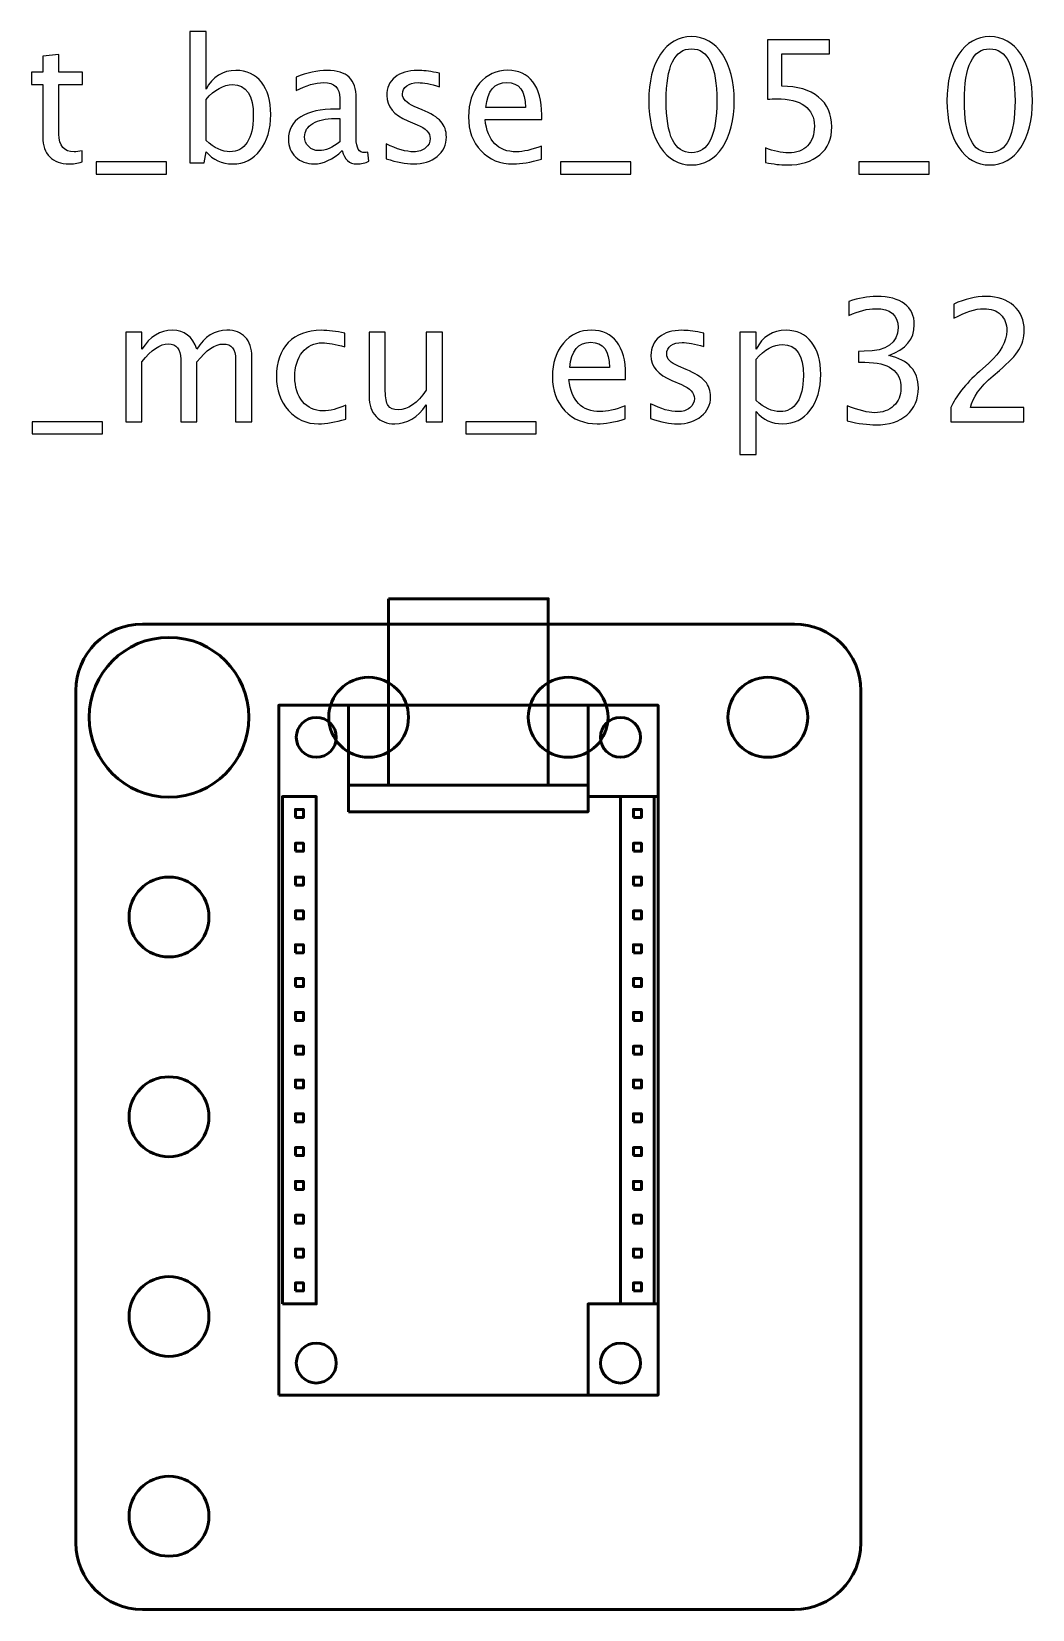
# Model space of a CAD drawing. Header units: centimetres. Extents: x -39.7 to 39.5, y 11.3 to 43.7.
# Drawn here: x -3.28 to 4.24, y 11.3 to 23.15 of the extents above; entities that cross this region are included whole.
import ezdxf

# ---------------------------------------------------------------- set-up
doc = ezdxf.new("R2010")
doc.units = ezdxf.units.CM
doc.header["$MEASUREMENT"] = 0
doc.layers.add('Layer 1', color=7, linetype='Continuous')

msp = doc.modelspace()

# ---------------------------------------------------------------- linework, layer by layer
at = {"layer": 'Layer 1', "color": 4, "lineweight": 53}
for points in [[(-1.425, 12.91), (1.425, 12.91), (1.425, 18.09), (-1.425, 18.09), (-1.425, 12.91)], [(-0.9, 17.29), (0.9, 17.29), (0.9, 18.09), (-0.9, 18.09), (-0.9, 17.29)], [(-0.9, 17.49), (0.9, 17.49), (0.9, 18.09), (-0.9, 18.09), (-0.9, 17.49)], [(0.9, 17.405), (1.425, 17.405), (1.425, 18.09), (0.9, 18.09), (0.9, 17.405)], [(-1.397, 13.595), (-1.143, 13.595), (-1.143, 17.405), (-1.397, 17.405), (-1.397, 13.595)], [(-1.3, 17.248), (-1.24, 17.248), (-1.24, 17.308), (-1.3, 17.308), (-1.3, 17.248)], [(1.143, 13.595), (1.397, 13.595), (1.397, 17.405), (1.143, 17.405), (1.143, 13.595)], [(1.24, 17.248), (1.3, 17.248), (1.3, 17.308), (1.24, 17.308), (1.24, 17.248)], [(-1.3, 16.994), (-1.24, 16.994), (-1.24, 17.054), (-1.3, 17.054), (-1.3, 16.994)], [(1.24, 16.994), (1.3, 16.994), (1.3, 17.054), (1.24, 17.054), (1.24, 16.994)], [(-1.3, 16.74), (-1.24, 16.74), (-1.24, 16.8), (-1.3, 16.8), (-1.3, 16.74)], [(1.24, 16.74), (1.3, 16.74), (1.3, 16.8), (1.24, 16.8), (1.24, 16.74)], [(-1.3, 16.486), (-1.24, 16.486), (-1.24, 16.546), (-1.3, 16.546), (-1.3, 16.486)], [(1.24, 16.486), (1.3, 16.486), (1.3, 16.546), (1.24, 16.546), (1.24, 16.486)], [(-1.3, 16.232), (-1.24, 16.232), (-1.24, 16.292), (-1.3, 16.292), (-1.3, 16.232)], [(1.24, 16.232), (1.3, 16.232), (1.3, 16.292), (1.24, 16.292), (1.24, 16.232)], [(-1.3, 15.978), (-1.24, 15.978), (-1.24, 16.038), (-1.3, 16.038), (-1.3, 15.978)], [(1.24, 15.978), (1.3, 15.978), (1.3, 16.038), (1.24, 16.038), (1.24, 15.978)], [(-1.3, 15.724), (-1.24, 15.724), (-1.24, 15.784), (-1.3, 15.784), (-1.3, 15.724)], [(1.24, 15.724), (1.3, 15.724), (1.3, 15.784), (1.24, 15.784), (1.24, 15.724)], [(-1.3, 15.47), (-1.24, 15.47), (-1.24, 15.53), (-1.3, 15.53), (-1.3, 15.47)], [(1.24, 15.47), (1.3, 15.47), (1.3, 15.53), (1.24, 15.53), (1.24, 15.47)], [(-1.3, 15.216), (-1.24, 15.216), (-1.24, 15.276), (-1.3, 15.276), (-1.3, 15.216)], [(1.24, 15.216), (1.3, 15.216), (1.3, 15.276), (1.24, 15.276), (1.24, 15.216)], [(-1.3, 14.962), (-1.24, 14.962), (-1.24, 15.022), (-1.3, 15.022), (-1.3, 14.962)], [(1.24, 14.962), (1.3, 14.962), (1.3, 15.022), (1.24, 15.022), (1.24, 14.962)], [(-1.3, 14.708), (-1.24, 14.708), (-1.24, 14.768), (-1.3, 14.768), (-1.3, 14.708)], [(1.24, 14.708), (1.3, 14.708), (1.3, 14.768), (1.24, 14.768), (1.24, 14.708)], [(-1.3, 14.454), (-1.24, 14.454), (-1.24, 14.514), (-1.3, 14.514), (-1.3, 14.454)], [(1.24, 14.454), (1.3, 14.454), (1.3, 14.514), (1.24, 14.514), (1.24, 14.454)], [(-1.3, 14.2), (-1.24, 14.2), (-1.24, 14.26), (-1.3, 14.26), (-1.3, 14.2)], [(1.24, 14.2), (1.3, 14.2), (1.3, 14.26), (1.24, 14.26), (1.24, 14.2)], [(-1.3, 13.946), (-1.24, 13.946), (-1.24, 14.006), (-1.3, 14.006), (-1.3, 13.946)], [(1.24, 13.946), (1.3, 13.946), (1.3, 14.006), (1.24, 14.006), (1.24, 13.946)], [(-1.3, 13.692), (-1.24, 13.692), (-1.24, 13.752), (-1.3, 13.752), (-1.3, 13.692)], [(1.24, 13.692), (1.3, 13.692), (1.3, 13.752), (1.24, 13.752), (1.24, 13.692)], [(0.9, 12.91), (1.425, 12.91), (1.425, 13.595), (0.9, 13.595), (0.9, 12.91)]]:
    msp.add_lwpolyline(points, close=True, dxfattribs=at)
at = {"layer": 'Layer 1', "lineweight": 53}
for centre, major_axis in [((-2.24999, 17.99999), (0, 0.60001)), ((-0.74999, 17.99999), (0, 0.30001)), ((0.75001, 17.99999), (0, 0.30001)), ((2.25001, 17.99999), (0, 0.30001)), ((-2.24999, 16.49999), (0, 0.30001)), ((-2.24999, 14.99999), (0, 0.30001)), ((-2.24999, 13.49999), (0, 0.30001)), ((-2.24999, 11.99999), (0, 0.30001))]:
    msp.add_ellipse(centre, major_axis=major_axis, ratio=1, dxfattribs=at)
at = {"layer": 'Layer 1', "color": 4, "lineweight": 53}
for centre in [(-1.143, 17.8495), (1.143, 17.8495), (-1.143, 13.1505), (1.143, 13.1505)]:
    msp.add_ellipse(centre, major_axis=(0, 0.15), ratio=1, dxfattribs=at)
at = {"layer": 'Layer 1'}
for points, knots in [([(-2.09369, 22.16282), (-2.09369, 22.16282), (-2.09369, 23.14961), (-2.09369, 23.14961), (-2.09369, 23.14961), (-2.09369, 23.14961), (-1.97177, 23.14961), (-1.97177, 23.14961), (-1.97177, 23.14961), (-1.97177, 23.14961), (-1.97177, 22.71633), (-1.97177, 22.71633), (-1.97177, 22.71633), (-1.92182, 22.81052), (-1.84667, 22.85751), (-1.74656, 22.85751), (-1.74656, 22.85751), (-1.66549, 22.85751), (-1.60178, 22.82809), (-1.55521, 22.76903), (-1.55521, 22.76903), (-1.50864, 22.70998), (-1.48536, 22.62933), (-1.48536, 22.5271), (-1.48536, 22.5271), (-1.48536, 22.41576), (-1.51182, 22.3258), (-1.56452, 22.25765), (-1.56452, 22.25765), (-1.61723, 22.18928), (-1.68665, 22.1552), (-1.77259, 22.1552), (-1.77259, 22.1552), (-1.85239, 22.1552), (-1.91885, 22.18568), (-1.97177, 22.24685), (-1.97177, 22.24685), (-1.97177, 22.24685), (-1.98659, 22.16282), (-1.98659, 22.16282), (-1.98659, 22.16282), (-1.98659, 22.16282), (-2.09369, 22.16282), (-2.09369, 22.16282)], [0, 0, 0, 0, 0.08333333, 0.08333333, 0.08333333, 0.08333333, 0.16666667, 0.16666667, 0.16666667, 0.16666667, 0.25, 0.25, 0.25, 0.25, 0.33333333, 0.33333333, 0.33333333, 0.33333333, 0.41666667, 0.41666667, 0.41666667, 0.41666667, 0.5, 0.5, 0.5, 0.5, 0.58333333, 0.58333333, 0.58333333, 0.58333333, 0.66666667, 0.66666667, 0.66666667, 0.66666667, 0.75, 0.75, 0.75, 0.75, 0.83333333, 0.83333333, 0.83333333, 0.83333333, 1, 1, 1, 1]), ([(1.6763, 22.14758), (1.57999, 22.14758), (1.50231, 22.19182), (1.44347, 22.28008), (1.44347, 22.28008), (1.38441, 22.36835), (1.35499, 22.48477), (1.35499, 22.62955), (1.35499, 22.62955), (1.35499, 22.77433), (1.38441, 22.89074), (1.44347, 22.97901), (1.44347, 22.97901), (1.50231, 23.06727), (1.57999, 23.11151), (1.6763, 23.11151), (1.6763, 23.11151), (1.77303, 23.11151), (1.85071, 23.06748), (1.90956, 22.97943), (1.90956, 22.97943), (1.96819, 22.89138), (1.99761, 22.77475), (1.99761, 22.62955), (1.99761, 22.62955), (1.99761, 22.48477), (1.96819, 22.36835), (1.90956, 22.28008), (1.90956, 22.28008), (1.85071, 22.19182), (1.77303, 22.14758), (1.6763, 22.14758)], [0, 0, 0, 0, 0.11111111, 0.11111111, 0.11111111, 0.11111111, 0.22222222, 0.22222222, 0.22222222, 0.22222222, 0.33333333, 0.33333333, 0.33333333, 0.33333333, 0.44444444, 0.44444444, 0.44444444, 0.44444444, 0.55555556, 0.55555556, 0.55555556, 0.55555556, 0.66666667, 0.66666667, 0.66666667, 0.66666667, 0.77777778, 0.77777778, 0.77777778, 0.77777778, 1, 1, 1, 1]), ([(3.91742, 22.14758), (3.82111, 22.14758), (3.74343, 22.19182), (3.68459, 22.28008), (3.68459, 22.28008), (3.62553, 22.36835), (3.59611, 22.48477), (3.59611, 22.62955), (3.59611, 22.62955), (3.59611, 22.77433), (3.62553, 22.89074), (3.68459, 22.97901), (3.68459, 22.97901), (3.74343, 23.06727), (3.82111, 23.11151), (3.91742, 23.11151), (3.91742, 23.11151), (4.01415, 23.11151), (4.09183, 23.06748), (4.15068, 22.97943), (4.15068, 22.97943), (4.20931, 22.89138), (4.23873, 22.77475), (4.23873, 22.62955), (4.23873, 22.62955), (4.23873, 22.48477), (4.20931, 22.36835), (4.15068, 22.28008), (4.15068, 22.28008), (4.09183, 22.19182), (4.01415, 22.14758), (3.91742, 22.14758)], [0, 0, 0, 0, 0.11111111, 0.11111111, 0.11111111, 0.11111111, 0.22222222, 0.22222222, 0.22222222, 0.22222222, 0.33333333, 0.33333333, 0.33333333, 0.33333333, 0.44444444, 0.44444444, 0.44444444, 0.44444444, 0.55555556, 0.55555556, 0.55555556, 0.55555556, 0.66666667, 0.66666667, 0.66666667, 0.66666667, 0.77777778, 0.77777778, 0.77777778, 0.77777778, 1, 1, 1, 1]), ([(1.67609, 22.23902), (1.8033, 22.23902), (1.8668, 22.3692), (1.8668, 22.62955), (1.8668, 22.62955), (1.8668, 22.8899), (1.8033, 23.02007), (1.67609, 23.02007), (1.67609, 23.02007), (1.5493, 23.02007), (1.4858, 22.8899), (1.4858, 22.62955), (1.4858, 22.62955), (1.4858, 22.3692), (1.5493, 22.23902), (1.67609, 22.23902)], [0, 0, 0, 0, 0.2, 0.2, 0.2, 0.2, 0.4, 0.4, 0.4, 0.4, 0.6, 0.6, 0.6, 0.6, 1, 1, 1, 1]), ([(2.23298, 22.16663), (2.23298, 22.16663), (2.23298, 22.27585), (2.23298, 22.27585), (2.23298, 22.27585), (2.29373, 22.2513), (2.3513, 22.23902), (2.40634, 22.23902), (2.40634, 22.23902), (2.46645, 22.23902), (2.51386, 22.2568), (2.54836, 22.29236), (2.54836, 22.29236), (2.58287, 22.32792), (2.60001, 22.37682), (2.60001, 22.43905), (2.60001, 22.43905), (2.60001, 22.50593), (2.57567, 22.55716), (2.52699, 22.5925), (2.52699, 22.5925), (2.4783, 22.62785), (2.40782, 22.64542), (2.31574, 22.64542), (2.31574, 22.64542), (2.29436, 22.64542), (2.27172, 22.64394), (2.24822, 22.64098), (2.24822, 22.64098), (2.24822, 22.64098), (2.24822, 23.08865), (2.24822, 23.08865), (2.24822, 23.08865), (2.24822, 23.08865), (2.71304, 23.08865), (2.71304, 23.08865), (2.71304, 23.08865), (2.71304, 23.08865), (2.71304, 22.98197), (2.71304, 22.98197), (2.71304, 22.98197), (2.71304, 22.98197), (2.3549, 22.98197), (2.3549, 22.98197), (2.3549, 22.98197), (2.3549, 22.98197), (2.3549, 22.7394), (2.3549, 22.7394), (2.3549, 22.7394), (2.47301, 22.7394), (2.56509, 22.71231), (2.63134, 22.65812), (2.63134, 22.65812), (2.69759, 22.60415), (2.73082, 22.52922), (2.73082, 22.43333), (2.73082, 22.43333), (2.73082, 22.34401), (2.70076, 22.27416), (2.64065, 22.22357), (2.64065, 22.22357), (2.58054, 22.17298), (2.49756, 22.14758), (2.39173, 22.14758), (2.39173, 22.14758), (2.34453, 22.14758), (2.29161, 22.15393), (2.23298, 22.16663)], [0, 0, 0, 0, 0.05555556, 0.05555556, 0.05555556, 0.05555556, 0.11111111, 0.11111111, 0.11111111, 0.11111111, 0.16666667, 0.16666667, 0.16666667, 0.16666667, 0.22222222, 0.22222222, 0.22222222, 0.22222222, 0.27777778, 0.27777778, 0.27777778, 0.27777778, 0.33333333, 0.33333333, 0.33333333, 0.33333333, 0.38888889, 0.38888889, 0.38888889, 0.38888889, 0.44444444, 0.44444444, 0.44444444, 0.44444444, 0.5, 0.5, 0.5, 0.5, 0.55555556, 0.55555556, 0.55555556, 0.55555556, 0.61111111, 0.61111111, 0.61111111, 0.61111111, 0.66666667, 0.66666667, 0.66666667, 0.66666667, 0.72222222, 0.72222222, 0.72222222, 0.72222222, 0.77777778, 0.77777778, 0.77777778, 0.77777778, 0.83333333, 0.83333333, 0.83333333, 0.83333333, 0.88888889, 0.88888889, 0.88888889, 0.88888889, 1, 1, 1, 1]), ([(3.91721, 22.23902), (4.04442, 22.23902), (4.10792, 22.3692), (4.10792, 22.62955), (4.10792, 22.62955), (4.10792, 22.8899), (4.04442, 23.02007), (3.91721, 23.02007), (3.91721, 23.02007), (3.79042, 23.02007), (3.72692, 22.8899), (3.72692, 22.62955), (3.72692, 22.62955), (3.72692, 22.3692), (3.79042, 22.23902), (3.91721, 22.23902)], [0, 0, 0, 0, 0.2, 0.2, 0.2, 0.2, 0.4, 0.4, 0.4, 0.4, 0.6, 0.6, 0.6, 0.6, 1, 1, 1, 1]), ([(-2.90268, 22.17065), (-2.94036, 22.16028), (-2.97316, 22.1552), (-3.00089, 22.1552), (-3.00089, 22.1552), (-3.06312, 22.1552), (-3.11159, 22.17298), (-3.14631, 22.20854), (-3.14631, 22.20854), (-3.18123, 22.2441), (-3.19859, 22.29342), (-3.19859, 22.35671), (-3.19859, 22.35671), (-3.19859, 22.35671), (-3.19859, 22.7521), (-3.19859, 22.7521), (-3.19859, 22.7521), (-3.19859, 22.7521), (-3.28283, 22.7521), (-3.28283, 22.7521), (-3.28283, 22.7521), (-3.28283, 22.7521), (-3.28283, 22.84354), (-3.28283, 22.84354), (-3.28283, 22.84354), (-3.28283, 22.84354), (-3.19859, 22.84354), (-3.19859, 22.84354), (-3.19859, 22.84354), (-3.19859, 22.84354), (-3.19859, 22.96525), (-3.19859, 22.96525), (-3.19859, 22.96525), (-3.19859, 22.96525), (-3.07667, 22.97689), (-3.07667, 22.97689), (-3.07667, 22.97689), (-3.07667, 22.97689), (-3.07667, 22.84354), (-3.07667, 22.84354), (-3.07667, 22.84354), (-3.07667, 22.84354), (-2.90014, 22.84354), (-2.90014, 22.84354), (-2.90014, 22.84354), (-2.90014, 22.84354), (-2.90014, 22.7521), (-2.90014, 22.7521), (-2.90014, 22.7521), (-2.90014, 22.7521), (-3.07667, 22.7521), (-3.07667, 22.7521), (-3.07667, 22.7521), (-3.07667, 22.7521), (-3.07667, 22.37872), (-3.07667, 22.37872), (-3.07667, 22.37872), (-3.07667, 22.29067), (-3.03836, 22.24664), (-2.96195, 22.24664), (-2.96195, 22.24664), (-2.94565, 22.24664), (-2.92596, 22.24939), (-2.90268, 22.25468), (-2.90268, 22.25468), (-2.90268, 22.25468), (-2.90268, 22.17065), (-2.90268, 22.17065)], [0, 0, 0, 0, 0.05555556, 0.05555556, 0.05555556, 0.05555556, 0.11111111, 0.11111111, 0.11111111, 0.11111111, 0.16666667, 0.16666667, 0.16666667, 0.16666667, 0.22222222, 0.22222222, 0.22222222, 0.22222222, 0.27777778, 0.27777778, 0.27777778, 0.27777778, 0.33333333, 0.33333333, 0.33333333, 0.33333333, 0.38888889, 0.38888889, 0.38888889, 0.38888889, 0.44444444, 0.44444444, 0.44444444, 0.44444444, 0.5, 0.5, 0.5, 0.5, 0.55555556, 0.55555556, 0.55555556, 0.55555556, 0.61111111, 0.61111111, 0.61111111, 0.61111111, 0.66666667, 0.66666667, 0.66666667, 0.66666667, 0.72222222, 0.72222222, 0.72222222, 0.72222222, 0.77777778, 0.77777778, 0.77777778, 0.77777778, 0.83333333, 0.83333333, 0.83333333, 0.83333333, 0.88888889, 0.88888889, 0.88888889, 0.88888889, 1, 1, 1, 1]), ([(-0.94752, 22.25617), (-1.02075, 22.18886), (-1.09124, 22.1552), (-1.15897, 22.1552), (-1.15897, 22.1552), (-1.21464, 22.1552), (-1.261, 22.17256), (-1.29761, 22.20748), (-1.29761, 22.20748), (-1.33444, 22.24241), (-1.35286, 22.28643), (-1.35286, 22.33956), (-1.35286, 22.33956), (-1.35286, 22.41301), (-1.32196, 22.46953), (-1.26015, 22.5089), (-1.26015, 22.5089), (-1.19834, 22.54827), (-1.10965, 22.56795), (-0.99408, 22.56795), (-0.99408, 22.56795), (-0.99408, 22.56795), (-0.96551, 22.56795), (-0.96551, 22.56795), (-0.96551, 22.56795), (-0.96551, 22.56795), (-0.96551, 22.64902), (-0.96551, 22.64902), (-0.96551, 22.64902), (-0.96551, 22.72712), (-1.00615, 22.76607), (-1.08764, 22.76607), (-1.08764, 22.76607), (-1.15072, 22.76607), (-1.21972, 22.74617), (-1.29444, 22.70638), (-1.29444, 22.70638), (-1.29444, 22.70638), (-1.29444, 22.80671), (-1.29444, 22.80671), (-1.29444, 22.80671), (-1.21231, 22.84058), (-1.13484, 22.85751), (-1.06224, 22.85751), (-1.06224, 22.85751), (-0.98752, 22.85751), (-0.93228, 22.84058), (-0.89693, 22.8065), (-0.89693, 22.8065), (-0.86137, 22.77242), (-0.84359, 22.71993), (-0.84359, 22.64902), (-0.84359, 22.64902), (-0.84359, 22.64902), (-0.84359, 22.34485), (-0.84359, 22.34485), (-0.84359, 22.34485), (-0.84359, 22.27522), (-0.82221, 22.24029), (-0.77924, 22.24029), (-0.77924, 22.24029), (-0.77395, 22.24029), (-0.76612, 22.24114), (-0.75575, 22.24283), (-0.75575, 22.24283), (-0.75575, 22.24283), (-0.74707, 22.1751), (-0.74707, 22.1751), (-0.74707, 22.1751), (-0.7748, 22.16176), (-0.80528, 22.1552), (-0.83872, 22.1552), (-0.83872, 22.1552), (-0.89566, 22.1552), (-0.93185, 22.18886), (-0.94752, 22.25617)], [0, 0, 0, 0, 0.05, 0.05, 0.05, 0.05, 0.1, 0.1, 0.1, 0.1, 0.15, 0.15, 0.15, 0.15, 0.2, 0.2, 0.2, 0.2, 0.25, 0.25, 0.25, 0.25, 0.3, 0.3, 0.3, 0.3, 0.35, 0.35, 0.35, 0.35, 0.4, 0.4, 0.4, 0.4, 0.45, 0.45, 0.45, 0.45, 0.5, 0.5, 0.5, 0.5, 0.55, 0.55, 0.55, 0.55, 0.6, 0.6, 0.6, 0.6, 0.65, 0.65, 0.65, 0.65, 0.7, 0.7, 0.7, 0.7, 0.75, 0.75, 0.75, 0.75, 0.8, 0.8, 0.8, 0.8, 0.85, 0.85, 0.85, 0.85, 0.9, 0.9, 0.9, 0.9, 1, 1, 1, 1]), ([(-0.61732, 22.19457), (-0.61732, 22.19457), (-0.61732, 22.30633), (-0.61732, 22.30633), (-0.61732, 22.30633), (-0.53752, 22.26654), (-0.46831, 22.24664), (-0.40925, 22.24664), (-0.40925, 22.24664), (-0.37411, 22.24664), (-0.3449, 22.25617), (-0.32183, 22.27522), (-0.32183, 22.27522), (-0.29876, 22.29405), (-0.28712, 22.31776), (-0.28712, 22.34634), (-0.28712, 22.34634), (-0.28712, 22.38803), (-0.3195, 22.42254), (-0.38427, 22.44984), (-0.38427, 22.44984), (-0.38427, 22.44984), (-0.45561, 22.48011), (-0.45561, 22.48011), (-0.45561, 22.48011), (-0.5608, 22.52371), (-0.61351, 22.58679), (-0.61351, 22.6687), (-0.61351, 22.6687), (-0.61351, 22.72734), (-0.59277, 22.77348), (-0.55128, 22.80713), (-0.55128, 22.80713), (-0.50979, 22.84079), (-0.45285, 22.85751), (-0.38068, 22.85751), (-0.38068, 22.85751), (-0.34321, 22.85751), (-0.29664, 22.85243), (-0.2414, 22.84206), (-0.2414, 22.84206), (-0.2414, 22.84206), (-0.216, 22.83719), (-0.216, 22.83719), (-0.216, 22.83719), (-0.216, 22.83719), (-0.216, 22.73559), (-0.216, 22.73559), (-0.216, 22.73559), (-0.28394, 22.75591), (-0.33813, 22.76607), (-0.37856, 22.76607), (-0.37856, 22.76607), (-0.41412, 22.76607), (-0.44227, 22.75824), (-0.46365, 22.74279), (-0.46365, 22.74279), (-0.48482, 22.72734), (-0.4954, 22.70659), (-0.4954, 22.68056), (-0.4954, 22.68056), (-0.4954, 22.64394), (-0.46577, 22.61282), (-0.40629, 22.58764), (-0.40629, 22.58764), (-0.40629, 22.58764), (-0.34766, 22.56287), (-0.34766, 22.56287), (-0.34766, 22.56287), (-0.28119, 22.53493), (-0.2342, 22.5053), (-0.20669, 22.47418), (-0.20669, 22.47418), (-0.17896, 22.44307), (-0.1652, 22.40412), (-0.1652, 22.35755), (-0.1652, 22.35755), (-0.1652, 22.2985), (-0.18848, 22.25003), (-0.23526, 22.21214), (-0.23526, 22.21214), (-0.28183, 22.17425), (-0.34152, 22.1552), (-0.41412, 22.1552), (-0.41412, 22.1552), (-0.47, 22.1552), (-0.53752, 22.16832), (-0.61732, 22.19457)], [0, 0, 0, 0, 0.04347826, 0.04347826, 0.04347826, 0.04347826, 0.08695652, 0.08695652, 0.08695652, 0.08695652, 0.13043478, 0.13043478, 0.13043478, 0.13043478, 0.17391304, 0.17391304, 0.17391304, 0.17391304, 0.2173913, 0.2173913, 0.2173913, 0.2173913, 0.26086957, 0.26086957, 0.26086957, 0.26086957, 0.30434783, 0.30434783, 0.30434783, 0.30434783, 0.34782609, 0.34782609, 0.34782609, 0.34782609, 0.39130435, 0.39130435, 0.39130435, 0.39130435, 0.43478261, 0.43478261, 0.43478261, 0.43478261, 0.47826087, 0.47826087, 0.47826087, 0.47826087, 0.52173913, 0.52173913, 0.52173913, 0.52173913, 0.56521739, 0.56521739, 0.56521739, 0.56521739, 0.60869565, 0.60869565, 0.60869565, 0.60869565, 0.65217391, 0.65217391, 0.65217391, 0.65217391, 0.69565217, 0.69565217, 0.69565217, 0.69565217, 0.73913043, 0.73913043, 0.73913043, 0.73913043, 0.7826087, 0.7826087, 0.7826087, 0.7826087, 0.82608696, 0.82608696, 0.82608696, 0.82608696, 0.86956522, 0.86956522, 0.86956522, 0.86956522, 0.91304348, 0.91304348, 0.91304348, 0.91304348, 1, 1, 1, 1]), ([(0.54833, 22.19203), (0.46642, 22.16748), (0.39635, 22.1552), (0.33793, 22.1552), (0.33793, 22.1552), (0.23824, 22.1552), (0.15717, 22.18822), (0.09473, 22.25405), (0.09473, 22.25405), (0.03229, 22.31988), (0.00096, 22.40518), (0.00096, 22.51017), (0.00096, 22.51017), (0.00096, 22.61198), (0.02848, 22.69559), (0.08372, 22.76099), (0.08372, 22.76099), (0.13897, 22.82618), (0.20966, 22.85878), (0.29581, 22.85878), (0.29581, 22.85878), (0.3773, 22.85878), (0.44038, 22.82978), (0.48483, 22.77179), (0.48483, 22.77179), (0.52928, 22.71379), (0.55151, 22.63166), (0.55151, 22.52519), (0.55151, 22.52519), (0.55151, 22.52519), (0.55087, 22.48794), (0.55087, 22.48794), (0.55087, 22.48794), (0.55087, 22.48794), (0.12542, 22.48794), (0.12542, 22.48794), (0.12542, 22.48794), (0.1432, 22.32707), (0.22173, 22.24664), (0.36079, 22.24664), (0.36079, 22.24664), (0.41181, 22.24664), (0.47425, 22.26103), (0.54833, 22.28982), (0.54833, 22.28982), (0.54833, 22.28982), (0.54833, 22.19203), (0.54833, 22.19203)], [0, 0, 0, 0, 0.07692308, 0.07692308, 0.07692308, 0.07692308, 0.15384615, 0.15384615, 0.15384615, 0.15384615, 0.23076923, 0.23076923, 0.23076923, 0.23076923, 0.30769231, 0.30769231, 0.30769231, 0.30769231, 0.38461538, 0.38461538, 0.38461538, 0.38461538, 0.46153846, 0.46153846, 0.46153846, 0.46153846, 0.53846154, 0.53846154, 0.53846154, 0.53846154, 0.61538462, 0.61538462, 0.61538462, 0.61538462, 0.69230769, 0.69230769, 0.69230769, 0.69230769, 0.76923077, 0.76923077, 0.76923077, 0.76923077, 0.84615385, 0.84615385, 0.84615385, 0.84615385, 1, 1, 1, 1]), ([(0.13177, 22.57938), (0.13177, 22.57938), (0.42895, 22.57938), (0.42895, 22.57938), (0.42895, 22.57938), (0.42895, 22.70469), (0.38217, 22.76734), (0.28883, 22.76734), (0.28883, 22.76734), (0.19485, 22.76734), (0.14257, 22.70469), (0.13177, 22.57938)], [0, 0, 0, 0, 0.25, 0.25, 0.25, 0.25, 0.5, 0.5, 0.5, 0.5, 1, 1, 1, 1]), ([(-1.97177, 22.33088), (-1.9089, 22.27479), (-1.849, 22.24664), (-1.79206, 22.24664), (-1.79206, 22.24664), (-1.73597, 22.24664), (-1.69258, 22.27014), (-1.6621, 22.31691), (-1.6621, 22.31691), (-1.63141, 22.36369), (-1.61617, 22.42952), (-1.61617, 22.51461), (-1.61617, 22.51461), (-1.61617, 22.67209), (-1.66824, 22.75083), (-1.77238, 22.75083), (-1.77238, 22.75083), (-1.84054, 22.75083), (-1.907, 22.714), (-1.97177, 22.64013), (-1.97177, 22.64013), (-1.97177, 22.64013), (-1.97177, 22.33088), (-1.97177, 22.33088)], [0, 0, 0, 0, 0.14285714, 0.14285714, 0.14285714, 0.14285714, 0.28571429, 0.28571429, 0.28571429, 0.28571429, 0.42857143, 0.42857143, 0.42857143, 0.42857143, 0.57142857, 0.57142857, 0.57142857, 0.57142857, 0.71428571, 0.71428571, 0.71428571, 0.71428571, 1, 1, 1, 1]), ([(-0.96551, 22.32263), (-0.96551, 22.32263), (-0.96551, 22.49556), (-0.96551, 22.49556), (-0.96551, 22.49556), (-0.96551, 22.49556), (-1.00467, 22.49683), (-1.00467, 22.49683), (-1.00467, 22.49683), (-1.0724, 22.49683), (-1.12701, 22.48434), (-1.16871, 22.45937), (-1.16871, 22.45937), (-1.2102, 22.43418), (-1.23094, 22.40095), (-1.23094, 22.35946), (-1.23094, 22.35946), (-1.23094, 22.33046), (-1.22057, 22.30591), (-1.20004, 22.2858), (-1.20004, 22.2858), (-1.17929, 22.26569), (-1.1541, 22.25553), (-1.12426, 22.25553), (-1.12426, 22.25553), (-1.07346, 22.25553), (-1.02054, 22.27797), (-0.96551, 22.32263)], [0, 0, 0, 0, 0.125, 0.125, 0.125, 0.125, 0.25, 0.25, 0.25, 0.25, 0.375, 0.375, 0.375, 0.375, 0.5, 0.5, 0.5, 0.5, 0.625, 0.625, 0.625, 0.625, 0.75, 0.75, 0.75, 0.75, 1, 1, 1, 1]), ([(-2.79727, 22.079), (-2.79727, 22.079), (-2.79727, 22.17044), (-2.79727, 22.17044), (-2.79727, 22.17044), (-2.79727, 22.17044), (-2.26895, 22.17044), (-2.26895, 22.17044), (-2.26895, 22.17044), (-2.26895, 22.17044), (-2.26895, 22.079), (-2.26895, 22.079), (-2.26895, 22.079), (-2.26895, 22.079), (-2.79727, 22.079), (-2.79727, 22.079)], [0, 0, 0, 0, 0.2, 0.2, 0.2, 0.2, 0.4, 0.4, 0.4, 0.4, 0.6, 0.6, 0.6, 0.6, 1, 1, 1, 1]), ([(0.69332, 22.079), (0.69332, 22.079), (0.69332, 22.17044), (0.69332, 22.17044), (0.69332, 22.17044), (0.69332, 22.17044), (1.22164, 22.17044), (1.22164, 22.17044), (1.22164, 22.17044), (1.22164, 22.17044), (1.22164, 22.079), (1.22164, 22.079), (1.22164, 22.079), (1.22164, 22.079), (0.69332, 22.079), (0.69332, 22.079)], [0, 0, 0, 0, 0.2, 0.2, 0.2, 0.2, 0.4, 0.4, 0.4, 0.4, 0.6, 0.6, 0.6, 0.6, 1, 1, 1, 1]), ([(2.93444, 22.079), (2.93444, 22.079), (2.93444, 22.17044), (2.93444, 22.17044), (2.93444, 22.17044), (2.93444, 22.17044), (3.46276, 22.17044), (3.46276, 22.17044), (3.46276, 22.17044), (3.46276, 22.17044), (3.46276, 22.079), (3.46276, 22.079), (3.46276, 22.079), (3.46276, 22.079), (2.93444, 22.079), (2.93444, 22.079)], [0, 0, 0, 0, 0.2, 0.2, 0.2, 0.2, 0.4, 0.4, 0.4, 0.4, 0.6, 0.6, 0.6, 0.6, 1, 1, 1, 1]), ([(2.84649, 20.22522), (2.84649, 20.22522), (2.84649, 20.33952), (2.84649, 20.33952), (2.84649, 20.33952), (2.9337, 20.30481), (3.00207, 20.28745), (3.05223, 20.28745), (3.05223, 20.28745), (3.11129, 20.28745), (3.15891, 20.30438), (3.19553, 20.33846), (3.19553, 20.33846), (3.23215, 20.37254), (3.25035, 20.41699), (3.25035, 20.4716), (3.25035, 20.4716), (3.25035, 20.60114), (3.16018, 20.66591), (2.97984, 20.66591), (2.97984, 20.66591), (2.97984, 20.66591), (2.93158, 20.66591), (2.93158, 20.66591), (2.93158, 20.66591), (2.93158, 20.66591), (2.93158, 20.74783), (2.93158, 20.74783), (2.93158, 20.74783), (2.93158, 20.74783), (2.97434, 20.74846), (2.97434, 20.74846), (2.97434, 20.74846), (3.14388, 20.74846), (3.22876, 20.80815), (3.22876, 20.92774), (3.22876, 20.92774), (3.22876, 21.02151), (3.17246, 21.0685), (3.06006, 21.0685), (3.06006, 21.0685), (2.99974, 21.0685), (2.93285, 21.05114), (2.85919, 21.01643), (2.85919, 21.01643), (2.85919, 21.01643), (2.85919, 21.12311), (2.85919, 21.12311), (2.85919, 21.12311), (2.93137, 21.14766), (3.00101, 21.15994), (3.06789, 21.15994), (3.06789, 21.15994), (3.15891, 21.15994), (3.22897, 21.14174), (3.27766, 21.10533), (3.27766, 21.10533), (3.32634, 21.06914), (3.35068, 21.01643), (3.35068, 20.94743), (3.35068, 20.94743), (3.35068, 20.83969), (3.28697, 20.76285), (3.15933, 20.71713), (3.15933, 20.71713), (3.30729, 20.68263), (3.38116, 20.60156), (3.38116, 20.47351), (3.38116, 20.47351), (3.38116, 20.38715), (3.35259, 20.3192), (3.29565, 20.26988), (3.29565, 20.26988), (3.23871, 20.22056), (3.16039, 20.19601), (3.06091, 20.19601), (3.06091, 20.19601), (3.00418, 20.19601), (2.93285, 20.20575), (2.84649, 20.22522)], [0, 0, 0, 0, 0.04761905, 0.04761905, 0.04761905, 0.04761905, 0.0952381, 0.0952381, 0.0952381, 0.0952381, 0.14285714, 0.14285714, 0.14285714, 0.14285714, 0.19047619, 0.19047619, 0.19047619, 0.19047619, 0.23809524, 0.23809524, 0.23809524, 0.23809524, 0.28571429, 0.28571429, 0.28571429, 0.28571429, 0.33333333, 0.33333333, 0.33333333, 0.33333333, 0.38095238, 0.38095238, 0.38095238, 0.38095238, 0.42857143, 0.42857143, 0.42857143, 0.42857143, 0.47619048, 0.47619048, 0.47619048, 0.47619048, 0.52380952, 0.52380952, 0.52380952, 0.52380952, 0.57142857, 0.57142857, 0.57142857, 0.57142857, 0.61904762, 0.61904762, 0.61904762, 0.61904762, 0.66666667, 0.66666667, 0.66666667, 0.66666667, 0.71428571, 0.71428571, 0.71428571, 0.71428571, 0.76190476, 0.76190476, 0.76190476, 0.76190476, 0.80952381, 0.80952381, 0.80952381, 0.80952381, 0.85714286, 0.85714286, 0.85714286, 0.85714286, 0.9047619, 0.9047619, 0.9047619, 0.9047619, 1, 1, 1, 1]), ([(3.62542, 20.21887), (3.62542, 20.21887), (3.62542, 20.32555), (3.62542, 20.32555), (3.62542, 20.32555), (3.66098, 20.40874), (3.73274, 20.49954), (3.8409, 20.59754), (3.8409, 20.59754), (3.8409, 20.59754), (3.91075, 20.6602), (3.91075, 20.6602), (3.91075, 20.6602), (4.00071, 20.7419), (4.04579, 20.82276), (4.04579, 20.90319), (4.04579, 20.90319), (4.04579, 20.95462), (4.03034, 20.99484), (3.99965, 21.02426), (3.99965, 21.02426), (3.96896, 21.05368), (3.92641, 21.0685), (3.87244, 21.0685), (3.87244, 21.0685), (3.80936, 21.0685), (3.73464, 21.04437), (3.64828, 20.99611), (3.64828, 20.99611), (3.64828, 20.99611), (3.64828, 21.10279), (3.64828, 21.10279), (3.64828, 21.10279), (3.72977, 21.14089), (3.81084, 21.15994), (3.8917, 21.15994), (3.8917, 21.15994), (3.97763, 21.15994), (4.04664, 21.13687), (4.09871, 21.09051), (4.09871, 21.09051), (4.15057, 21.04416), (4.1766, 20.98278), (4.1766, 20.90615), (4.1766, 20.90615), (4.1766, 20.85112), (4.16348, 20.80222), (4.13723, 20.75968), (4.13723, 20.75968), (4.11077, 20.71692), (4.06188, 20.66528), (3.99012, 20.60432), (3.99012, 20.60432), (3.99012, 20.60432), (3.94292, 20.5641), (3.94292, 20.5641), (3.94292, 20.5641), (3.84471, 20.48091), (3.78798, 20.40133), (3.77274, 20.32555), (3.77274, 20.32555), (3.77274, 20.32555), (4.17279, 20.32555), (4.17279, 20.32555), (4.17279, 20.32555), (4.17279, 20.32555), (4.17279, 20.21887), (4.17279, 20.21887), (4.17279, 20.21887), (4.17279, 20.21887), (3.62542, 20.21887), (3.62542, 20.21887)], [0, 0, 0, 0, 0.05263158, 0.05263158, 0.05263158, 0.05263158, 0.10526316, 0.10526316, 0.10526316, 0.10526316, 0.15789474, 0.15789474, 0.15789474, 0.15789474, 0.21052632, 0.21052632, 0.21052632, 0.21052632, 0.26315789, 0.26315789, 0.26315789, 0.26315789, 0.31578947, 0.31578947, 0.31578947, 0.31578947, 0.36842105, 0.36842105, 0.36842105, 0.36842105, 0.42105263, 0.42105263, 0.42105263, 0.42105263, 0.47368421, 0.47368421, 0.47368421, 0.47368421, 0.52631579, 0.52631579, 0.52631579, 0.52631579, 0.57894737, 0.57894737, 0.57894737, 0.57894737, 0.63157895, 0.63157895, 0.63157895, 0.63157895, 0.68421053, 0.68421053, 0.68421053, 0.68421053, 0.73684211, 0.73684211, 0.73684211, 0.73684211, 0.78947368, 0.78947368, 0.78947368, 0.78947368, 0.84210526, 0.84210526, 0.84210526, 0.84210526, 0.89473684, 0.89473684, 0.89473684, 0.89473684, 1, 1, 1, 1]), ([(-2.57493, 20.21887), (-2.57493, 20.21887), (-2.57493, 20.89197), (-2.57493, 20.89197), (-2.57493, 20.89197), (-2.57493, 20.89197), (-2.45301, 20.89197), (-2.45301, 20.89197), (-2.45301, 20.89197), (-2.45301, 20.89197), (-2.45301, 20.76476), (-2.45301, 20.76476), (-2.45301, 20.76476), (-2.39353, 20.85895), (-2.31733, 20.90594), (-2.22399, 20.90594), (-2.22399, 20.90594), (-2.13403, 20.90594), (-2.07286, 20.85895), (-2.04026, 20.76476), (-2.04026, 20.76476), (-1.98247, 20.8598), (-1.90712, 20.90721), (-1.81462, 20.90721), (-1.81462, 20.90721), (-1.75557, 20.90721), (-1.70964, 20.88985), (-1.67683, 20.85493), (-1.67683, 20.85493), (-1.64402, 20.82), (-1.62751, 20.77111), (-1.62751, 20.70824), (-1.62751, 20.70824), (-1.62751, 20.70824), (-1.62751, 20.21887), (-1.62751, 20.21887), (-1.62751, 20.21887), (-1.62751, 20.21887), (-1.74943, 20.21887), (-1.74943, 20.21887), (-1.74943, 20.21887), (-1.74943, 20.21887), (-1.74943, 20.68814), (-1.74943, 20.68814), (-1.74943, 20.68814), (-1.74943, 20.76476), (-1.77991, 20.80307), (-1.84087, 20.80307), (-1.84087, 20.80307), (-1.90416, 20.80307), (-1.97062, 20.75841), (-2.04026, 20.66887), (-2.04026, 20.66887), (-2.04026, 20.66887), (-2.04026, 20.21887), (-2.04026, 20.21887), (-2.04026, 20.21887), (-2.04026, 20.21887), (-2.16218, 20.21887), (-2.16218, 20.21887), (-2.16218, 20.21887), (-2.16218, 20.21887), (-2.16218, 20.68856), (-2.16218, 20.68856), (-2.16218, 20.68856), (-2.16218, 20.76582), (-2.19308, 20.80434), (-2.2551, 20.80434), (-2.2551, 20.80434), (-2.3167, 20.80434), (-2.38274, 20.75947), (-2.45301, 20.66951), (-2.45301, 20.66951), (-2.45301, 20.66951), (-2.45301, 20.21887), (-2.45301, 20.21887), (-2.45301, 20.21887), (-2.45301, 20.21887), (-2.57493, 20.21887), (-2.57493, 20.21887)], [0, 0, 0, 0, 0.04761905, 0.04761905, 0.04761905, 0.04761905, 0.0952381, 0.0952381, 0.0952381, 0.0952381, 0.14285714, 0.14285714, 0.14285714, 0.14285714, 0.19047619, 0.19047619, 0.19047619, 0.19047619, 0.23809524, 0.23809524, 0.23809524, 0.23809524, 0.28571429, 0.28571429, 0.28571429, 0.28571429, 0.33333333, 0.33333333, 0.33333333, 0.33333333, 0.38095238, 0.38095238, 0.38095238, 0.38095238, 0.42857143, 0.42857143, 0.42857143, 0.42857143, 0.47619048, 0.47619048, 0.47619048, 0.47619048, 0.52380952, 0.52380952, 0.52380952, 0.52380952, 0.57142857, 0.57142857, 0.57142857, 0.57142857, 0.61904762, 0.61904762, 0.61904762, 0.61904762, 0.66666667, 0.66666667, 0.66666667, 0.66666667, 0.71428571, 0.71428571, 0.71428571, 0.71428571, 0.76190476, 0.76190476, 0.76190476, 0.76190476, 0.80952381, 0.80952381, 0.80952381, 0.80952381, 0.85714286, 0.85714286, 0.85714286, 0.85714286, 0.9047619, 0.9047619, 0.9047619, 0.9047619, 1, 1, 1, 1]), ([(-0.92181, 20.23919), (-1.00076, 20.21548), (-1.06892, 20.20363), (-1.12628, 20.20363), (-1.12628, 20.20363), (-1.2173, 20.20363), (-1.29265, 20.23729), (-1.35255, 20.30438), (-1.35255, 20.30438), (-1.41245, 20.37169), (-1.44251, 20.45657), (-1.44251, 20.55881), (-1.44251, 20.55881), (-1.44251, 20.66803), (-1.41288, 20.75333), (-1.35361, 20.81429), (-1.35361, 20.81429), (-1.29434, 20.87546), (-1.21158, 20.90594), (-1.10532, 20.90594), (-1.10532, 20.90594), (-1.05304, 20.90594), (-0.9942, 20.89874), (-0.92943, 20.88435), (-0.92943, 20.88435), (-0.92943, 20.88435), (-0.92943, 20.78148), (-0.92943, 20.78148), (-0.92943, 20.78148), (-0.99822, 20.8018), (-1.05431, 20.81196), (-1.09749, 20.81196), (-1.09749, 20.81196), (-1.16015, 20.81196), (-1.21031, 20.78847), (-1.24778, 20.74169), (-1.24778, 20.74169), (-1.28524, 20.69491), (-1.30408, 20.63247), (-1.30408, 20.55457), (-1.30408, 20.55457), (-1.30408, 20.47901), (-1.28461, 20.41805), (-1.24587, 20.37127), (-1.24587, 20.37127), (-1.20714, 20.3247), (-1.15655, 20.30142), (-1.09368, 20.30142), (-1.09368, 20.30142), (-1.03801, 20.30142), (-0.98086, 20.31581), (-0.92181, 20.3446), (-0.92181, 20.3446), (-0.92181, 20.3446), (-0.92181, 20.23919), (-0.92181, 20.23919)], [0, 0, 0, 0, 0.06666667, 0.06666667, 0.06666667, 0.06666667, 0.13333333, 0.13333333, 0.13333333, 0.13333333, 0.2, 0.2, 0.2, 0.2, 0.26666667, 0.26666667, 0.26666667, 0.26666667, 0.33333333, 0.33333333, 0.33333333, 0.33333333, 0.4, 0.4, 0.4, 0.4, 0.46666667, 0.46666667, 0.46666667, 0.46666667, 0.53333333, 0.53333333, 0.53333333, 0.53333333, 0.6, 0.6, 0.6, 0.6, 0.66666667, 0.66666667, 0.66666667, 0.66666667, 0.73333333, 0.73333333, 0.73333333, 0.73333333, 0.8, 0.8, 0.8, 0.8, 0.86666667, 0.86666667, 0.86666667, 0.86666667, 1, 1, 1, 1]), ([(-0.31708, 20.21887), (-0.31708, 20.21887), (-0.31708, 20.34545), (-0.31708, 20.34545), (-0.31708, 20.34545), (-0.38206, 20.25083), (-0.46101, 20.20363), (-0.55372, 20.20363), (-0.55372, 20.20363), (-0.61257, 20.20363), (-0.65934, 20.22205), (-0.69406, 20.25909), (-0.69406, 20.25909), (-0.72898, 20.29613), (-0.74634, 20.34587), (-0.74634, 20.40874), (-0.74634, 20.40874), (-0.74634, 20.40874), (-0.74634, 20.89197), (-0.74634, 20.89197), (-0.74634, 20.89197), (-0.74634, 20.89197), (-0.62442, 20.89197), (-0.62442, 20.89197), (-0.62442, 20.89197), (-0.62442, 20.89197), (-0.62442, 20.44853), (-0.62442, 20.44853), (-0.62442, 20.44853), (-0.62442, 20.39794), (-0.61701, 20.36217), (-0.60241, 20.341), (-0.60241, 20.341), (-0.58759, 20.31962), (-0.56304, 20.30904), (-0.52853, 20.30904), (-0.52853, 20.30904), (-0.45403, 20.30904), (-0.38333, 20.35794), (-0.31708, 20.45594), (-0.31708, 20.45594), (-0.31708, 20.45594), (-0.31708, 20.89197), (-0.31708, 20.89197), (-0.31708, 20.89197), (-0.31708, 20.89197), (-0.19516, 20.89197), (-0.19516, 20.89197), (-0.19516, 20.89197), (-0.19516, 20.89197), (-0.19516, 20.21887), (-0.19516, 20.21887), (-0.19516, 20.21887), (-0.19516, 20.21887), (-0.31708, 20.21887), (-0.31708, 20.21887)], [0, 0, 0, 0, 0.06666667, 0.06666667, 0.06666667, 0.06666667, 0.13333333, 0.13333333, 0.13333333, 0.13333333, 0.2, 0.2, 0.2, 0.2, 0.26666667, 0.26666667, 0.26666667, 0.26666667, 0.33333333, 0.33333333, 0.33333333, 0.33333333, 0.4, 0.4, 0.4, 0.4, 0.46666667, 0.46666667, 0.46666667, 0.46666667, 0.53333333, 0.53333333, 0.53333333, 0.53333333, 0.6, 0.6, 0.6, 0.6, 0.66666667, 0.66666667, 0.66666667, 0.66666667, 0.73333333, 0.73333333, 0.73333333, 0.73333333, 0.8, 0.8, 0.8, 0.8, 0.86666667, 0.86666667, 0.86666667, 0.86666667, 1, 1, 1, 1]), ([(1.17856, 20.24046), (1.09665, 20.21591), (1.02658, 20.20363), (0.96816, 20.20363), (0.96816, 20.20363), (0.86847, 20.20363), (0.7874, 20.23665), (0.72496, 20.30248), (0.72496, 20.30248), (0.66252, 20.36831), (0.63119, 20.45361), (0.63119, 20.5586), (0.63119, 20.5586), (0.63119, 20.66041), (0.65871, 20.74402), (0.71395, 20.80942), (0.71395, 20.80942), (0.7692, 20.87461), (0.83989, 20.90721), (0.92604, 20.90721), (0.92604, 20.90721), (1.00753, 20.90721), (1.07061, 20.87821), (1.11506, 20.82022), (1.11506, 20.82022), (1.15951, 20.76222), (1.18174, 20.68009), (1.18174, 20.57362), (1.18174, 20.57362), (1.18174, 20.57362), (1.1811, 20.53637), (1.1811, 20.53637), (1.1811, 20.53637), (1.1811, 20.53637), (0.75565, 20.53637), (0.75565, 20.53637), (0.75565, 20.53637), (0.77343, 20.3755), (0.85196, 20.29507), (0.99102, 20.29507), (0.99102, 20.29507), (1.04204, 20.29507), (1.10448, 20.30946), (1.17856, 20.33825), (1.17856, 20.33825), (1.17856, 20.33825), (1.17856, 20.24046), (1.17856, 20.24046)], [0, 0, 0, 0, 0.07692308, 0.07692308, 0.07692308, 0.07692308, 0.15384615, 0.15384615, 0.15384615, 0.15384615, 0.23076923, 0.23076923, 0.23076923, 0.23076923, 0.30769231, 0.30769231, 0.30769231, 0.30769231, 0.38461538, 0.38461538, 0.38461538, 0.38461538, 0.46153846, 0.46153846, 0.46153846, 0.46153846, 0.53846154, 0.53846154, 0.53846154, 0.53846154, 0.61538462, 0.61538462, 0.61538462, 0.61538462, 0.69230769, 0.69230769, 0.69230769, 0.69230769, 0.76923077, 0.76923077, 0.76923077, 0.76923077, 0.84615385, 0.84615385, 0.84615385, 0.84615385, 1, 1, 1, 1]), ([(1.368, 20.243), (1.368, 20.243), (1.368, 20.35476), (1.368, 20.35476), (1.368, 20.35476), (1.4478, 20.31497), (1.51701, 20.29507), (1.57607, 20.29507), (1.57607, 20.29507), (1.61121, 20.29507), (1.64042, 20.3046), (1.66349, 20.32365), (1.66349, 20.32365), (1.68656, 20.34248), (1.6982, 20.36619), (1.6982, 20.39477), (1.6982, 20.39477), (1.6982, 20.43646), (1.66582, 20.47097), (1.60105, 20.49827), (1.60105, 20.49827), (1.60105, 20.49827), (1.52971, 20.52854), (1.52971, 20.52854), (1.52971, 20.52854), (1.42452, 20.57214), (1.37181, 20.63522), (1.37181, 20.71713), (1.37181, 20.71713), (1.37181, 20.77577), (1.39255, 20.82191), (1.43404, 20.85556), (1.43404, 20.85556), (1.47553, 20.88922), (1.53247, 20.90594), (1.60464, 20.90594), (1.60464, 20.90594), (1.64211, 20.90594), (1.68868, 20.90086), (1.74392, 20.89049), (1.74392, 20.89049), (1.74392, 20.89049), (1.76932, 20.88562), (1.76932, 20.88562), (1.76932, 20.88562), (1.76932, 20.88562), (1.76932, 20.78402), (1.76932, 20.78402), (1.76932, 20.78402), (1.70138, 20.80434), (1.64719, 20.8145), (1.60676, 20.8145), (1.60676, 20.8145), (1.5712, 20.8145), (1.54305, 20.80667), (1.52167, 20.79122), (1.52167, 20.79122), (1.5005, 20.77577), (1.48992, 20.75502), (1.48992, 20.72899), (1.48992, 20.72899), (1.48992, 20.69237), (1.51955, 20.66125), (1.57903, 20.63607), (1.57903, 20.63607), (1.57903, 20.63607), (1.63766, 20.6113), (1.63766, 20.6113), (1.63766, 20.6113), (1.70413, 20.58336), (1.75112, 20.55373), (1.77863, 20.52261), (1.77863, 20.52261), (1.80636, 20.4915), (1.82012, 20.45255), (1.82012, 20.40598), (1.82012, 20.40598), (1.82012, 20.34693), (1.79684, 20.29846), (1.75006, 20.26057), (1.75006, 20.26057), (1.70349, 20.22268), (1.6438, 20.20363), (1.5712, 20.20363), (1.5712, 20.20363), (1.51532, 20.20363), (1.4478, 20.21675), (1.368, 20.243)], [0, 0, 0, 0, 0.04347826, 0.04347826, 0.04347826, 0.04347826, 0.08695652, 0.08695652, 0.08695652, 0.08695652, 0.13043478, 0.13043478, 0.13043478, 0.13043478, 0.17391304, 0.17391304, 0.17391304, 0.17391304, 0.2173913, 0.2173913, 0.2173913, 0.2173913, 0.26086957, 0.26086957, 0.26086957, 0.26086957, 0.30434783, 0.30434783, 0.30434783, 0.30434783, 0.34782609, 0.34782609, 0.34782609, 0.34782609, 0.39130435, 0.39130435, 0.39130435, 0.39130435, 0.43478261, 0.43478261, 0.43478261, 0.43478261, 0.47826087, 0.47826087, 0.47826087, 0.47826087, 0.52173913, 0.52173913, 0.52173913, 0.52173913, 0.56521739, 0.56521739, 0.56521739, 0.56521739, 0.60869565, 0.60869565, 0.60869565, 0.60869565, 0.65217391, 0.65217391, 0.65217391, 0.65217391, 0.69565217, 0.69565217, 0.69565217, 0.69565217, 0.73913043, 0.73913043, 0.73913043, 0.73913043, 0.7826087, 0.7826087, 0.7826087, 0.7826087, 0.82608696, 0.82608696, 0.82608696, 0.82608696, 0.86956522, 0.86956522, 0.86956522, 0.86956522, 0.91304348, 0.91304348, 0.91304348, 0.91304348, 1, 1, 1, 1]), ([(2.03962, 19.97376), (2.03962, 19.97376), (2.03962, 20.89197), (2.03962, 20.89197), (2.03962, 20.89197), (2.03962, 20.89197), (2.16154, 20.89197), (2.16154, 20.89197), (2.16154, 20.89197), (2.16154, 20.89197), (2.16154, 20.76476), (2.16154, 20.76476), (2.16154, 20.76476), (2.21149, 20.85895), (2.28664, 20.90594), (2.38675, 20.90594), (2.38675, 20.90594), (2.46782, 20.90594), (2.53153, 20.87652), (2.5781, 20.81746), (2.5781, 20.81746), (2.62467, 20.75841), (2.64795, 20.67776), (2.64795, 20.57553), (2.64795, 20.57553), (2.64795, 20.46419), (2.62149, 20.37423), (2.56879, 20.30608), (2.56879, 20.30608), (2.51608, 20.23771), (2.44666, 20.20363), (2.36072, 20.20363), (2.36072, 20.20363), (2.28092, 20.20363), (2.21446, 20.23411), (2.16154, 20.29528), (2.16154, 20.29528), (2.16154, 20.29528), (2.16154, 19.97376), (2.16154, 19.97376), (2.16154, 19.97376), (2.16154, 19.97376), (2.03962, 19.97376), (2.03962, 19.97376)], [0, 0, 0, 0, 0.08333333, 0.08333333, 0.08333333, 0.08333333, 0.16666667, 0.16666667, 0.16666667, 0.16666667, 0.25, 0.25, 0.25, 0.25, 0.33333333, 0.33333333, 0.33333333, 0.33333333, 0.41666667, 0.41666667, 0.41666667, 0.41666667, 0.5, 0.5, 0.5, 0.5, 0.58333333, 0.58333333, 0.58333333, 0.58333333, 0.66666667, 0.66666667, 0.66666667, 0.66666667, 0.75, 0.75, 0.75, 0.75, 0.83333333, 0.83333333, 0.83333333, 0.83333333, 1, 1, 1, 1]), ([(0.762, 20.62781), (0.762, 20.62781), (1.05918, 20.62781), (1.05918, 20.62781), (1.05918, 20.62781), (1.05918, 20.75312), (1.0124, 20.81577), (0.91906, 20.81577), (0.91906, 20.81577), (0.82508, 20.81577), (0.7728, 20.75312), (0.762, 20.62781)], [0, 0, 0, 0, 0.25, 0.25, 0.25, 0.25, 0.5, 0.5, 0.5, 0.5, 1, 1, 1, 1]), ([(2.16154, 20.37931), (2.22441, 20.32322), (2.28431, 20.29507), (2.34125, 20.29507), (2.34125, 20.29507), (2.39734, 20.29507), (2.44073, 20.31857), (2.47121, 20.36534), (2.47121, 20.36534), (2.5019, 20.41212), (2.51714, 20.47795), (2.51714, 20.56304), (2.51714, 20.56304), (2.51714, 20.72052), (2.46507, 20.79926), (2.36093, 20.79926), (2.36093, 20.79926), (2.29277, 20.79926), (2.22631, 20.76243), (2.16154, 20.68856), (2.16154, 20.68856), (2.16154, 20.68856), (2.16154, 20.37931), (2.16154, 20.37931)], [0, 0, 0, 0, 0.14285714, 0.14285714, 0.14285714, 0.14285714, 0.28571429, 0.28571429, 0.28571429, 0.28571429, 0.42857143, 0.42857143, 0.42857143, 0.42857143, 0.57142857, 0.57142857, 0.57142857, 0.57142857, 0.71428571, 0.71428571, 0.71428571, 0.71428571, 1, 1, 1, 1]), ([(-3.27851, 20.12743), (-3.27851, 20.12743), (-3.27851, 20.21887), (-3.27851, 20.21887), (-3.27851, 20.21887), (-3.27851, 20.21887), (-2.75019, 20.21887), (-2.75019, 20.21887), (-2.75019, 20.21887), (-2.75019, 20.21887), (-2.75019, 20.12743), (-2.75019, 20.12743), (-2.75019, 20.12743), (-2.75019, 20.12743), (-3.27851, 20.12743), (-3.27851, 20.12743)], [0, 0, 0, 0, 0.2, 0.2, 0.2, 0.2, 0.4, 0.4, 0.4, 0.4, 0.6, 0.6, 0.6, 0.6, 1, 1, 1, 1]), ([(-0.01905, 20.12743), (-0.01905, 20.12743), (-0.01905, 20.21887), (-0.01905, 20.21887), (-0.01905, 20.21887), (-0.01905, 20.21887), (0.50927, 20.21887), (0.50927, 20.21887), (0.50927, 20.21887), (0.50927, 20.21887), (0.50927, 20.12743), (0.50927, 20.12743), (0.50927, 20.12743), (0.50927, 20.12743), (-0.01905, 20.12743), (-0.01905, 20.12743)], [0, 0, 0, 0, 0.2, 0.2, 0.2, 0.2, 0.4, 0.4, 0.4, 0.4, 0.6, 0.6, 0.6, 0.6, 1, 1, 1, 1])]:
    msp.add_open_spline(points, degree=3, knots=knots, dxfattribs=at)
at = {"layer": 'Layer 1', "color": 4, "lineweight": 53}
msp.add_open_spline([(-0.6, 18.89), (-0.6, 18.89), (0.6, 18.89), (0.6, 18.89), (0.6, 18.89), (0.6, 18.89), (0.6, 17.49), (0.6, 17.49), (0.6, 17.49), (0.6, 17.49), (-0.6, 17.49), (-0.6, 17.49), (-0.6, 17.49), (-0.6, 17.49), (-0.6, 18.89), (-0.6, 18.89)], degree=3, knots=[0, 0, 0, 0, 0.2, 0.2, 0.2, 0.2, 0.4, 0.4, 0.4, 0.4, 0.6, 0.6, 0.6, 0.6, 1, 1, 1, 1], dxfattribs=at)
at = {"layer": 'Layer 1', "lineweight": 53}
msp.add_open_spline([(-2.95, 11.8), (-2.95, 11.8), (-2.95, 18.2), (-2.95, 18.2), (-2.95, 18.2), (-2.95, 18.47614), (-2.72614, 18.7), (-2.45, 18.7), (-2.45, 18.7), (-2.45, 18.7), (2.45, 18.7), (2.45, 18.7), (2.45, 18.7), (2.72614, 18.7), (2.95, 18.47614), (2.95, 18.2), (2.95, 18.2), (2.95, 18.2), (2.95, 11.8), (2.95, 11.8), (2.95, 11.8), (2.95, 11.52386), (2.72614, 11.3), (2.45, 11.3), (2.45, 11.3), (2.45, 11.3), (-2.45, 11.3), (-2.45, 11.3), (-2.45, 11.3), (-2.72614, 11.3), (-2.95, 11.52386), (-2.95, 11.8)], degree=3, knots=[0, 0, 0, 0, 0.11111111, 0.11111111, 0.11111111, 0.11111111, 0.22222222, 0.22222222, 0.22222222, 0.22222222, 0.33333333, 0.33333333, 0.33333333, 0.33333333, 0.44444444, 0.44444444, 0.44444444, 0.44444444, 0.55555556, 0.55555556, 0.55555556, 0.55555556, 0.66666667, 0.66666667, 0.66666667, 0.66666667, 0.77777778, 0.77777778, 0.77777778, 0.77777778, 1, 1, 1, 1], dxfattribs=at)

doc.saveas('drawing.dxf')
